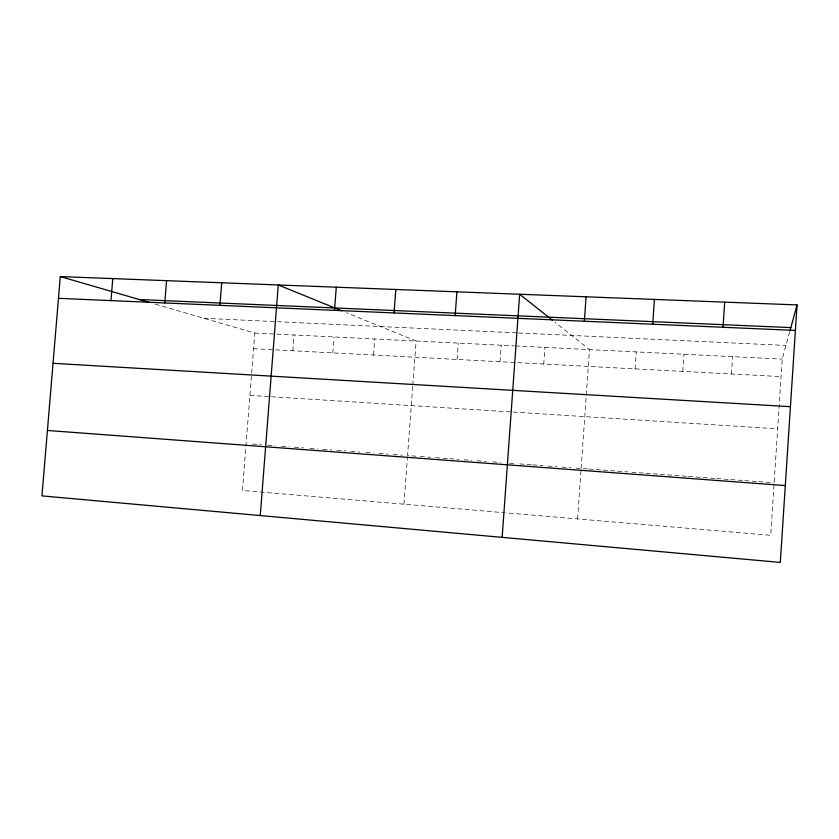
<?xml version="1.0" encoding="UTF-8"?>
<svg xmlns="http://www.w3.org/2000/svg" width="839" height="839" viewBox="0 0 839 839"><rect width="100%" height="100%" fill="white"/><g stroke="black" fill="none" stroke-linecap="round" stroke-linejoin="round"><path stroke-width="0.63" stroke-dasharray="4.2 3.15" d="M789.667 331.908L782.21 359.123L770.705 535.313L505.917 512.849M682.789 371.404L683.953 354.268M731.44 373.984L732.594 356.669M635.081 368.877L636.256 351.908M543.745 364.042L544.931 347.388M577.599 518.932L581.049 469.767M581.144 468.466L589.481 349.59L555.04 322.302M500.013 361.735L501.198 345.228M403.947 504.197L407.481 456.856M412.725 386.506L407.576 455.577L419.081 456.426M412.819 385.237L416.113 341.022L346.559 312.737M457.066 359.459L458.272 343.109M373.491 355.033L374.708 338.977M292.853 350.765L294.07 334.992M332.81 352.883L334.027 336.974M155.278 304.158L254.815 333.052L242.44 490.49L504.638 512.744M203.992 318.296L517.16 332.905M518.46 332.968L785.954 345.448M254.815 333.052L514.066 345.867M515.345 345.93L782.21 359.123M253.577 348.688L781.067 376.606M249.917 395.368L270.189 396.658M271.458 396.742L511.884 411.991M513.174 412.064L777.659 428.844M252.466 444.051L261.338 444.712M267.672 445.184L275.276 445.75M281.621 446.222L289.287 446.788M294.447 447.177L303.477 447.848M309.937 448.32L317.677 448.896M322.837 449.284L331.772 449.945M336.869 450.323L345.773 450.983M350.859 451.361L359.763 452.022M366.129 452.494L373.9 453.07M379.081 453.459L388.142 454.13M393.323 454.518L402.395 455.189M420.36 456.531L430.596 457.286M435.714 457.664L447.218 458.524M449.777 458.713L458.891 459.384M464.103 459.772L471.917 460.359M477.129 460.747L486.242 461.419M492.755 461.901L500.484 462.478M509.493 463.149L514.653 463.527M519.802 463.915L531.391 464.775M532.671 464.869L542.906 465.624M548.003 466.012L556.928 466.673M562.025 467.05L570.95 467.711M576.047 468.089L587.646 468.949M588.947 469.043L601.962 470.018M603.262 470.113L616.266 471.078M617.567 471.172L627.981 471.948M631.851 472.231L644.761 473.196M646.051 473.29L658.961 474.245M660.251 474.339L687.277 476.353M688.557 476.447L715.478 478.45M716.758 478.545L729.542 479.489M730.821 479.583L743.564 480.537M744.833 480.632L757.575 481.576M758.844 481.67L774.135 482.803"/><path stroke-width="1.26" d="M797.05 304.914L780.312 562.424L41.95 495.891L60.293 276.576L797.05 304.914L789.96 330.828M723.019 327.273L724.697 302.134M652.711 324.211L654.41 299.429M584.364 321.232L586.083 296.796M502.152 537.359L519.656 294.248L552.272 320.099M455.158 315.6L456.909 291.836M394.047 312.937L395.809 289.476M260.258 515.555L278.265 284.956L341.872 310.829M334.509 310.346L336.282 287.19M219.923 305.354L221.716 282.785M164.769 302.952L166.573 280.666M110.968 300.614L112.783 278.59M139.442 299.554L790.841 327.598M58.468 298.317L795.393 330.43M53.035 363.297L790.432 406.684M47.424 430.47L785.304 485.571M60.293 276.576L149.185 302.386"/></g></svg>
